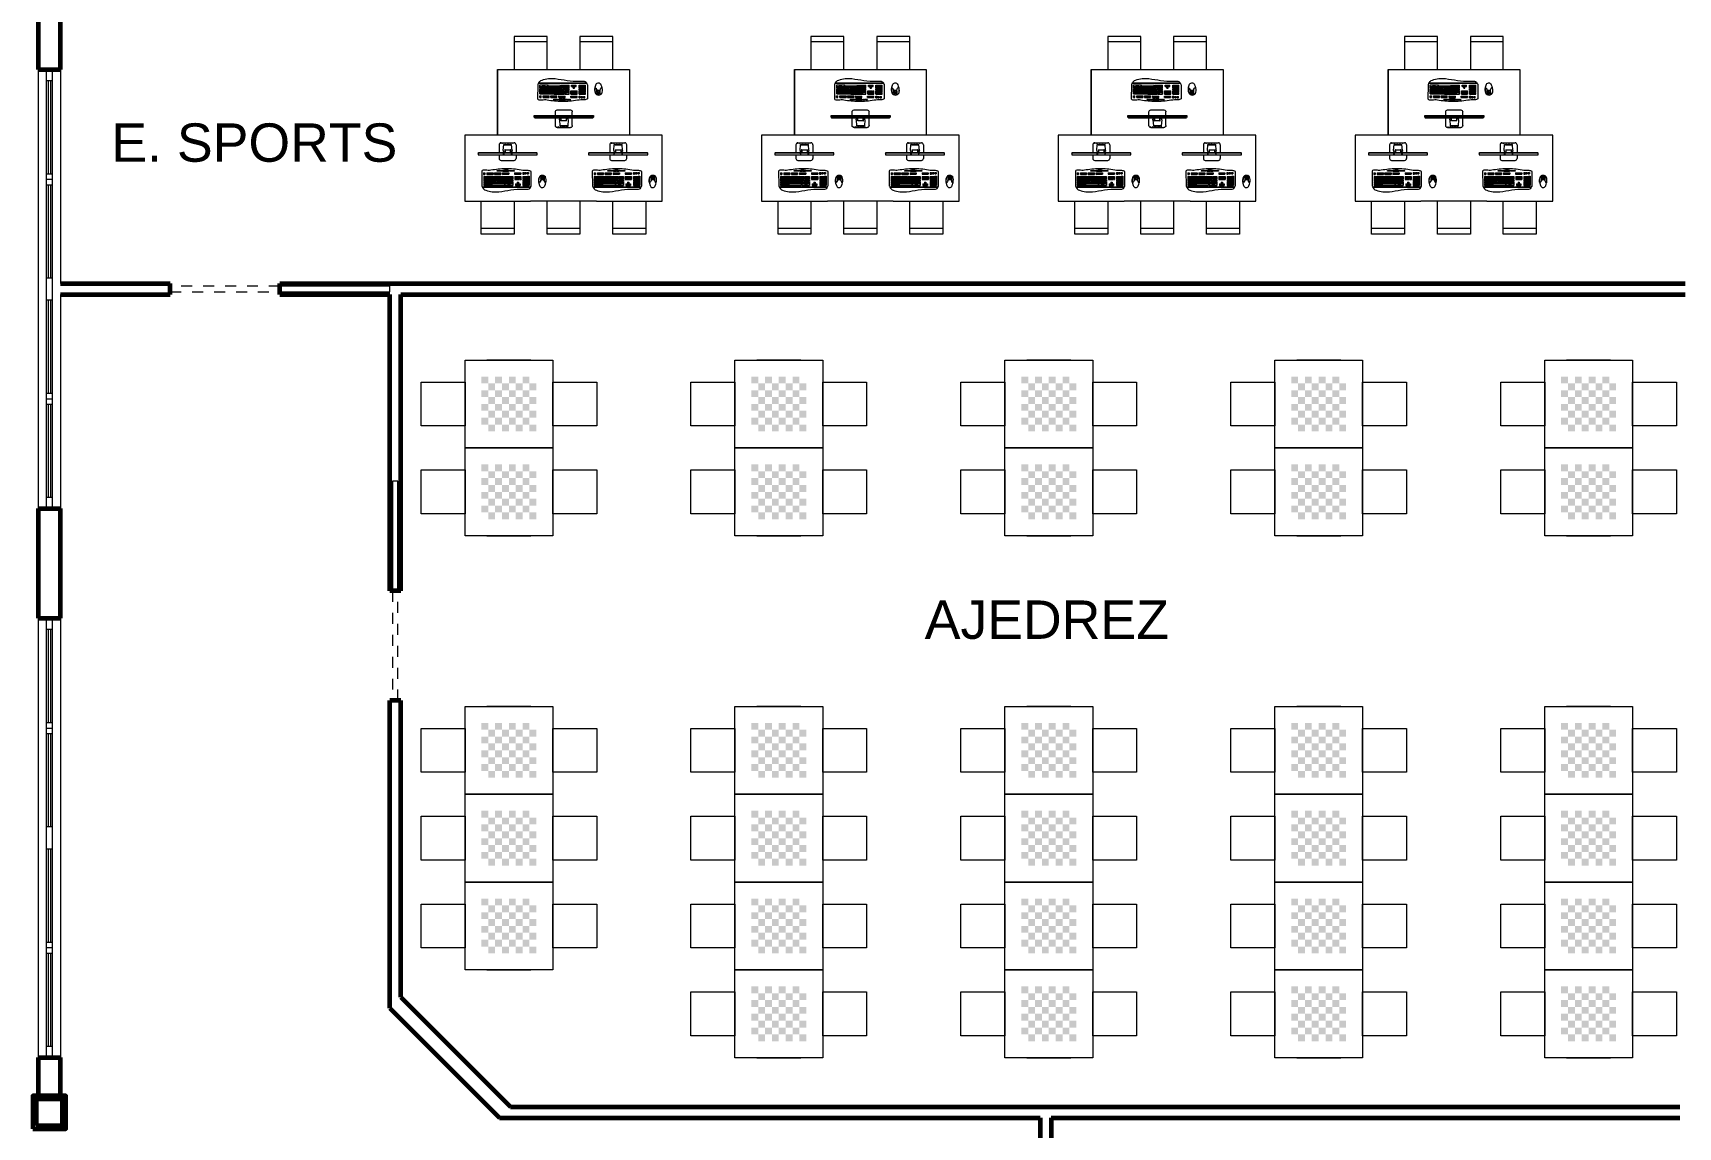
# Model space of a CAD drawing. Header units: millimetres. Extents: x 72 to 2826, y -203 to 794.
# Drawn here: x 1744.82 to 1759.81, y 392.95 to 402.91 of the extents above; entities that cross this region are included whole.
import ezdxf

# ---------------------------------------------------------------- set-up
doc = ezdxf.new("R2010")
doc.units = ezdxf.units.MM
doc.linetypes.add('ACAD_ISO03W100', pattern=[30, 12, -18])
for name, color, linetype, lineweight in [('00L1Fina', 253, 'Continuous', 9), ('envolvente', 164, 'Continuous', 60), ('Estructura', 1, 'Continuous', 60), ('mobiliario', 252, 'Continuous', 9), ('puertas', 15, 'Continuous', 9), ('Texto', 250, 'Continuous', 9), ('ventanas', 132, 'Continuous', 9)]:
    doc.layers.add(name, color=color, linetype=linetype, lineweight=lineweight)
doc.layers.add('ARQ-FHA', color=7, linetype='Continuous')
doc.layers.add('ARQ-MOB', color=251, linetype='Continuous')
doc.styles.get("Standard").update_dxf_attribs({"font": 'arial.ttf'})

# ---------------------------------------------------------------- blocks, each defined once
blk = doc.blocks.new('Dell S2340T 23-Inch 10-point Multi-Touch Monitor')
at = {"color": 0}
for p, q in [((-269, -94), (-264, -89)), ((-264, -89), (264, -89)), ((-77, -17), (-77, -89)), ((-77, -109), (-77, -143)), ((-40, -70), (-36, -14)), ((-29, -14), (-29, -17)), ((-29, -14), (-29, -17)), ((-25, -60), (-25, -82)), ((-25, -60), (-24, -60)), ((-24, -60), (-24, -89)), ((-24, -63), (24, -63)), ((24, -60), (24, -89)), ((24, -60), (25, -60)), ((25, -60), (25, -82)), ((29, -14), (29, -17)), ((29, -14), (29, -17)), ((40, -70), (36, -14)), ((77, -17), (77, -89)), ((77, -109), (77, -143)), ((269, -94), (264, -89))]:
    blk.add_line(p, q, dxfattribs=at)
for points in [[(-60, 0), (60, 0)], [(-269, -109), (269, -109), (269, -94), (-269, -94), (-269, -109)], [(-36, -14), (36, -14)], [(-29, -17), (29, -17)], [(-29, -17), (29, -17)], [(-60, -160), (60, -160)]]:
    blk.add_lwpolyline(points, dxfattribs=at)
for points in [[(-40, -70, 0.263666), (-37, -80), (-34, -82), (-25, -82)], [(40, -70, -0.263666), (37, -80), (34, -82), (25, -82)]]:
    blk.add_lwpolyline(points, format="xyb", dxfattribs=at)
for centre, radius in [((-61, -4), 1.73), ((-46, -4), 1.73), ((-36, -102), 1.14), ((-32, -4), 1.73), ((-18, -4), 1.73), ((-3, -4), 1.73), ((11, -4), 1.73), ((25, -4), 1.73), ((36, -102), 1.14), ((39, -4), 1.73)]:
    blk.add_circle(centre, radius, dxfattribs=at)
for centre, start, end in [((-60, -17), 90, 180), ((60, -17), 0, 90), ((-60, -143), 180, 270), ((60, -143), 270, 0)]:
    blk.add_arc(centre, 17.2, start, end, dxfattribs=at)
blk = doc.blocks.new('keyboard_top')
at = {"color": 0}
for points in [[(233, -76), (233, -26, 0.165941), (205, -17, -0.04592), (141, -12, 0.046884), (0, 0, 0.043941), (-135, -14, -0.081459), (-182, -12, 0.073722), (-206, -13, 0.278236), (-218, -23), (-217, -154, 0.414214), (-202, -168), (218, -167, 0.414214), (233, -152)], [(218, -167), (-202, -168, -0.198912), (-213, -164, 0.237087), (-181, -196, 0.110077), (-61, -209, 0.017919), (47, -193, -0.053396), (161, -185, 0.017301), (204, -185, 0.36209), (228, -163, -0.184401), (218, -167)]]:
    blk.add_lwpolyline(points, format="xyb", close=True, dxfattribs=at)
at = {"color": 0, "lineweight": 0}
for points in [[(-201, -38), (-189, -38)], [(-201, -38), (-201, -51)], [(-201, -51), (-189, -51)], [(-200, -70), (-188, -70)], [(-200, -70), (-200, -83)], [(-200, -83), (-188, -83)], [(-200, -87), (-188, -86)], [(-200, -87), (-200, -100)], [(-200, -100), (-188, -99)], [(-200, -104), (-188, -104)], [(-200, -104), (-200, -117)], [(-200, -117), (-188, -117)], [(-200, -122), (-173, -122)], [(-200, -122), (-200, -135)], [(-200, -135), (-173, -135)], [(-200, -139), (-173, -139)], [(-200, -139), (-200, -152)], [(-189, -38), (-189, -51)], [(-188, -70), (-188, -83)], [(-188, -86), (-188, -99)], [(-188, -104), (-188, -117)], [(-185, -70), (-185, -83)], [(-185, -70), (-173, -70)], [(-185, -83), (-173, -83)], [(-185, -86), (-185, -99)], [(-185, -86), (-173, -86)], [(-185, -99), (-173, -99)], [(-185, -104), (-173, -104)], [(-185, -104), (-185, -117)], [(-185, -117), (-173, -117)], [(-173, -70), (-173, -83)], [(-173, -86), (-173, -99)], [(-173, -104), (-173, -117)], [(-173, -122), (-173, -135)], [(-173, -139), (-173, -152)], [(-171, -38), (-171, -51)], [(-171, -38), (-159, -38)], [(-171, -51), (-159, -51)], [(-170, -70), (-170, -83)], [(-170, -70), (-158, -70)], [(-170, -83), (-158, -83)], [(-170, -86), (-170, -99)], [(-170, -86), (-158, -86)], [(-170, -99), (-158, -99)], [(-170, -104), (-158, -104)], [(-170, -104), (-170, -117)], [(-170, -117), (-158, -117)], [(-170, -122), (-170, -135)], [(-170, -122), (-158, -122)], [(-170, -135), (-158, -135)], [(-170, -139), (-158, -139)], [(-170, -139), (-170, -152)], [(-159, -38), (-159, -51)], [(-158, -70), (-158, -83)], [(-158, -86), (-158, -99)], [(-158, -104), (-158, -117)], [(-158, -122), (-158, -135)], [(-158, -139), (-158, -152)], [(-156, -38), (-156, -51)], [(-156, -38), (-144, -38)], [(-156, -51), (-144, -51)], [(-156, -70), (-144, -70)], [(-156, -70), (-156, -83)], [(-156, -83), (-144, -83)], [(-156, -86), (-144, -86)], [(-156, -86), (-156, -99)], [(-156, -99), (-144, -99)], [(-156, -104), (-144, -104)], [(-156, -104), (-156, -117)], [(-156, -117), (-144, -117)], [(-156, -122), (-144, -122)], [(-156, -122), (-156, -135)], [(-156, -135), (-144, -135)], [(-156, -139), (-156, -152)], [(-156, -139), (-129, -139)], [(-144, -38), (-144, -51)], [(-144, -70), (-144, -83)], [(-144, -86), (-144, -99)], [(-144, -104), (-144, -117)], [(-144, -122), (-144, -135)], [(-142, -38), (-130, -38)], [(-142, -38), (-142, -51)], [(-142, -51), (-130, -51)], [(-141, -70), (-141, -83)], [(-141, -70), (-129, -70)], [(-141, -83), (-129, -83)], [(-141, -86), (-141, -99)], [(-141, -86), (-129, -86)], [(-141, -99), (-129, -99)], [(-141, -104), (-129, -104)], [(-141, -104), (-141, -117)], [(-141, -117), (-129, -117)], [(-141, -122), (-129, -122)], [(-141, -122), (-141, -135)], [(-141, -135), (-129, -135)], [(-130, -38), (-130, -51)], [(-129, -70), (-129, -83)], [(-129, -86), (-129, -99)], [(-129, -104), (-129, -117)], [(-129, -122), (-129, -135)], [(-129, -139), (-129, -152)], [(-127, -38), (-127, -51)], [(-127, -38), (-115, -38)], [(-127, -51), (-115, -51)], [(-126, -70), (-126, -83)], [(-126, -70), (-114, -70)], [(-126, -83), (-114, -83)], [(-126, -86), (-126, -99)], [(-126, -86), (-114, -86)], [(-126, -99), (-114, -99)], [(-126, -104), (-114, -104)], [(-126, -104), (-126, -117)], [(-126, -117), (-114, -117)], [(-126, -122), (-126, -135)], [(-126, -122), (-114, -122)], [(-126, -135), (-114, -135)], [(-126, -139), (-11, -138)], [(-126, -139), (-126, -152)], [(-115, -38), (-115, -51)], [(-114, -70), (-114, -83)], [(-114, -86), (-114, -99)], [(-114, -104), (-114, -117)], [(-114, -122), (-114, -135)], [(-112, -70), (-100, -70)], [(-112, -70), (-112, -83)], [(-112, -83), (-100, -83)], [(-112, -86), (-100, -86)], [(-112, -86), (-112, -99)], [(-112, -99), (-100, -99)], [(-112, -104), (-100, -104)], [(-112, -104), (-112, -117)], [(-112, -117), (-100, -117)], [(-112, -122), (-100, -122)], [(-112, -122), (-112, -135)], [(-112, -135), (-100, -135)], [(-101, -38), (-101, -51)], [(-101, -38), (-89, -38)], [(-101, -51), (-89, -51)], [(-100, -70), (-100, -83)], [(-100, -86), (-100, -99)], [(-100, -104), (-100, -117)], [(-100, -122), (-100, -135)], [(-97, -70), (-97, -83)], [(-97, -70), (-85, -70)], [(-97, -83), (-85, -83)], [(-97, -86), (-97, -99)], [(-97, -86), (-85, -86)], [(-97, -99), (-85, -99)], [(-97, -104), (-85, -103)], [(-97, -104), (-97, -117)], [(-97, -117), (-85, -116)], [(-97, -122), (-85, -121)], [(-97, -122), (-96, -135)], [(-96, -135), (-84, -134)], [(-89, -38), (-89, -51)], [(-86, -38), (-86, -51)], [(-86, -38), (-74, -38)], [(-86, -51), (-74, -51)], [(-85, -70), (-85, -83)], [(-85, -86), (-85, -99)], [(-85, -103), (-85, -116)], [(-85, -121), (-84, -134)], [(-82, -70), (-70, -69)], [(-82, -70), (-82, -83)], [(-82, -83), (-70, -82)], [(-82, -86), (-82, -99)], [(-82, -86), (-70, -86)], [(-82, -99), (-70, -99)], [(-82, -103), (-70, -103)], [(-82, -103), (-81, -116)], [(-81, -116), (-69, -116)], [(-81, -121), (-81, -134)], [(-81, -121), (-69, -121)], [(-81, -134), (-69, -134)], [(-74, -38), (-74, -51)], [(-72, -38), (-60, -38)], [(-72, -38), (-72, -51)], [(-72, -51), (-60, -51)], [(-70, -69), (-70, -82)], [(-70, -86), (-70, -99)], [(-70, -103), (-69, -116)], [(-69, -121), (-69, -134)], [(-68, -69), (-56, -69)], [(-68, -69), (-67, -82)], [(-67, -82), (-55, -82)], [(-67, -86), (-55, -86)], [(-67, -86), (-67, -99)], [(-67, -99), (-55, -99)], [(-67, -103), (-55, -103)], [(-67, -103), (-67, -116)], [(-67, -116), (-55, -116)], [(-67, -121), (-55, -121)], [(-67, -121), (-67, -134)], [(-67, -134), (-55, -134)], [(-60, -38), (-60, -51)], [(-57, -38), (-57, -51)], [(-57, -38), (-45, -38)], [(-57, -51), (-45, -51)], [(-56, -69), (-55, -82)], [(-55, -86), (-55, -99)], [(-55, -103), (-55, -116)], [(-55, -121), (-55, -134)], [(-52, -69), (-52, -82)], [(-52, -69), (-40, -69)], [(-52, -82), (-40, -82)], [(-52, -86), (-52, -99)], [(-52, -86), (-40, -86)], [(-52, -99), (-40, -99)], [(-52, -103), (-40, -103)], [(-52, -103), (-52, -116)], [(-52, -116), (-40, -116)], [(-52, -121), (-40, -121)], [(-52, -121), (-52, -134)], [(-52, -134), (-40, -134)], [(-45, -38), (-45, -51)], [(-40, -69), (-40, -82)], [(-40, -86), (-40, -99)], [(-40, -103), (-40, -116)], [(-40, -121), (-40, -134)], [(-37, -69), (-37, -82)], [(-37, -69), (-25, -69)], [(-37, -82), (-25, -82)], [(-37, -86), (-37, -99)], [(-37, -86), (-25, -86)], [(-37, -99), (-25, -99)], [(-37, -103), (-25, -103)], [(-37, -103), (-37, -116)], [(-37, -116), (-25, -116)], [(-37, -121), (-37, -134)], [(-37, -121), (-25, -121)], [(-37, -134), (-25, -134)], [(-28, -19), (1, -18)], [(-28, -38), (-16, -37)], [(-28, -38), (-28, -51)], [(-28, -51), (-16, -50)], [(-26, -16), (1, -16)], [(-25, -69), (-25, -82)], [(-25, -86), (-25, -99)], [(-25, -103), (-25, -116)], [(-25, -121), (-25, -134)], [(-23, -69), (-11, -69)], [(-23, -69), (-23, -82)], [(-23, -82), (-11, -82)], [(-23, -86), (-11, -86)], [(-23, -86), (-23, -99)], [(-23, -99), (-11, -99)], [(-23, -103), (-11, -103)], [(-23, -103), (-23, -116)], [(-23, -116), (-11, -116)], [(-23, -121), (-11, -121)], [(-23, -121), (-23, -134)], [(-23, -134), (-11, -134)], [(-16, -37), (-16, -50)], [(-13, -37), (-13, -50)], [(-13, -37), (-1, -37)], [(-13, -50), (-1, -50)], [(-11, -69), (-11, -82)], [(-11, -86), (-11, -99)], [(-11, -103), (-11, -116)], [(-11, -121), (-11, -134)], [(-11, -138), (-11, -151)], [(-8, -69), (-8, -82)], [(-8, -69), (4, -69)], [(-8, -82), (4, -82)], [(-8, -86), (-8, -99)], [(-8, -86), (4, -86)], [(-8, -99), (4, -99)], [(-8, -103), (4, -103)], [(-8, -103), (-8, -116)], [(-8, -116), (4, -116)], [(-8, -121), (4, -121)], [(-8, -121), (-8, -134)], [(-8, -134), (4, -134)], [(-7, -138), (20, -138)], [(-7, -138), (-7, -151)], [(-1, -37), (-1, -50)], [(1, -7), (1, -16)], [(1, -18), (1, -25)], [(2, -37), (14, -37)], [(2, -37), (2, -50)], [(2, -50), (14, -50)], [(4, -7), (5, -16)], [(4, -69), (4, -82)], [(4, -86), (4, -99)], [(4, -103), (4, -116)], [(4, -121), (4, -134)], [(5, -16), (30, -16)], [(5, -18), (5, -25)], [(5, -18), (30, -18)], [(7, -69), (7, -82)], [(7, -69), (19, -69)], [(7, -82), (19, -82)], [(7, -86), (7, -99)], [(7, -86), (19, -86)], [(7, -99), (19, -99)], [(7, -103), (19, -103)], [(7, -103), (8, -116)], [(8, -116), (20, -116)], [(8, -121), (8, -134)], [(8, -121), (20, -121)], [(8, -134), (20, -134)], [(14, -37), (14, -50)], [(17, -37), (17, -50)], [(17, -37), (29, -37)], [(17, -50), (29, -50)], [(19, -69), (19, -82)], [(19, -86), (19, -99)], [(19, -103), (20, -116)], [(20, -121), (20, -134)], [(20, -138), (20, -151)], [(23, -69), (35, -69)], [(23, -69), (23, -82)], [(23, -82), (35, -82)], [(23, -86), (35, -86)], [(23, -86), (23, -99)], [(23, -99), (35, -99)], [(23, -103), (35, -103)], [(23, -103), (23, -116)], [(23, -116), (35, -116)], [(23, -121), (65, -121)], [(23, -121), (23, -134)], [(23, -134), (65, -134)], [(23, -138), (35, -138)], [(23, -138), (23, -151)], [(29, -37), (29, -50)], [(35, -69), (35, -82)], [(35, -86), (35, -99)], [(35, -103), (35, -116)], [(35, -138), (35, -151)], [(38, -69), (38, -82)], [(38, -69), (65, -69)], [(38, -82), (65, -82)], [(38, -86), (38, -99)], [(38, -86), (50, -86)], [(38, -99), (50, -99)], [(38, -103), (65, -103)], [(38, -103), (38, -116)], [(38, -116), (65, -116)], [(38, -138), (65, -138)], [(38, -138), (38, -151)], [(50, -86), (50, -99)], [(53, -86), (53, -99)], [(53, -86), (65, -86)], [(53, -99), (65, -99)], [(65, -69), (65, -82)], [(65, -86), (65, -99)], [(65, -103), (65, -116)], [(65, -121), (65, -134)], [(65, -138), (65, -151)], [(82, -37), (82, -50)], [(82, -37), (94, -37)], [(82, -50), (94, -50)], [(83, -69), (83, -82)], [(83, -69), (95, -69)], [(83, -82), (95, -82)], [(83, -85), (83, -98)], [(83, -85), (95, -85)], [(83, -98), (95, -98)], [(89, -138), (101, -138)], [(89, -138), (89, -151)], [(94, -37), (94, -50)], [(95, -69), (95, -82)], [(95, -85), (95, -98)], [(97, -37), (97, -50)], [(97, -37), (109, -37)], [(97, -50), (109, -50)], [(98, -69), (98, -82)], [(98, -69), (110, -69)], [(98, -82), (110, -82)], [(98, -85), (98, -98)], [(98, -85), (110, -85)], [(98, -98), (110, -98)], [(101, -138), (101, -151)], [(104, -121), (104, -134)], [(104, -121), (116, -121)], [(104, -134), (116, -134)], [(104, -138), (116, -138)], [(104, -138), (104, -151)], [(109, -37), (109, -50)], [(110, -69), (110, -82)], [(110, -85), (110, -98)], [(111, -37), (123, -37)], [(111, -37), (111, -50)], [(111, -50), (123, -50)], [(112, -69), (124, -69)], [(112, -69), (112, -82)], [(112, -82), (124, -82)], [(112, -85), (124, -85)], [(112, -85), (112, -98)], [(112, -98), (124, -98)], [(116, -121), (116, -134)], [(116, -138), (116, -151)], [(119, -138), (131, -138)], [(119, -138), (119, -151)], [(123, -37), (123, -50)], [(124, -69), (124, -82)], [(124, -85), (124, -98)], [(126, -37), (126, -50)], [(126, -37), (138, -37)], [(126, -50), (138, -50)], [(127, -69), (127, -82)], [(127, -69), (139, -69)], [(127, -82), (139, -82)], [(127, -85), (128, -98)], [(127, -85), (139, -85)], [(128, -98), (140, -98)], [(131, -138), (131, -151)], [(138, -37), (138, -50)], [(139, -69), (139, -82)], [(139, -85), (140, -98)], [(156, -35), (156, -48)], [(156, -35), (168, -35)], [(156, -48), (168, -48)], [(157, -69), (157, -82)], [(157, -69), (169, -69)], [(157, -82), (169, -82)], [(157, -85), (157, -98)], [(157, -85), (169, -85)], [(157, -98), (169, -98)], [(157, -103), (169, -103)], [(157, -103), (157, -116)], [(157, -116), (169, -116)], [(157, -121), (157, -134)], [(157, -121), (169, -121)], [(157, -134), (169, -134)], [(157, -138), (169, -138)], [(157, -138), (157, -151)], [(168, -35), (168, -48)], [(169, -69), (169, -82)], [(169, -85), (169, -98)], [(169, -103), (169, -116)], [(169, -121), (169, -134)], [(169, -138), (169, -151)], [(172, -69), (184, -69)], [(172, -69), (172, -82)], [(172, -82), (184, -82)], [(172, -85), (184, -85)], [(172, -85), (172, -98)], [(172, -98), (184, -98)], [(172, -103), (184, -102)], [(172, -103), (172, -116)], [(172, -116), (184, -115)], [(172, -121), (184, -120)], [(172, -121), (172, -134)], [(172, -134), (184, -133)], [(172, -138), (184, -138)], [(172, -138), (172, -151)], [(176, -34), (176, -47)], [(176, -34), (188, -34)], [(176, -47), (188, -47)], [(184, -69), (184, -82)], [(184, -85), (184, -98)], [(184, -102), (184, -115)], [(184, -120), (184, -133)], [(184, -138), (184, -151)], [(187, -69), (199, -68)], [(187, -69), (187, -82)], [(187, -82), (199, -81)], [(187, -85), (187, -98)], [(187, -85), (199, -85)], [(187, -98), (199, -98)], [(187, -102), (199, -102)], [(187, -102), (187, -115)], [(187, -115), (199, -115)], [(187, -120), (199, -120)], [(187, -120), (187, -133)], [(187, -133), (199, -133)], [(187, -138), (199, -138)], [(187, -138), (187, -151)], [(188, -34), (188, -47)], [(197, -34), (197, -47)], [(197, -34), (209, -34)], [(197, -47), (209, -47)], [(199, -68), (199, -81)], [(199, -85), (199, -98)], [(199, -102), (199, -115)], [(199, -120), (199, -133)], [(199, -138), (199, -151)], [(202, -68), (202, -81)], [(202, -68), (214, -68)], [(202, -81), (214, -81)], [(202, -85), (202, -98)], [(202, -85), (214, -85)], [(202, -98), (214, -98)], [(202, -102), (214, -102)], [(202, -102), (202, -115)], [(202, -115), (214, -115)], [(202, -120), (202, -133)], [(202, -120), (214, -120)], [(202, -133), (214, -133)], [(202, -138), (214, -138)], [(202, -138), (202, -151)], [(209, -34), (209, -47)], [(214, -68), (214, -81)], [(214, -85), (214, -98)], [(214, -102), (214, -115)], [(214, -120), (214, -133)], [(214, -138), (214, -151)], [(-200, -152), (-173, -152)], [(-170, -152), (-158, -152)], [(-156, -152), (-129, -152)], [(-126, -152), (-11, -151)], [(-7, -151), (20, -151)], [(23, -151), (35, -151)], [(38, -151), (65, -151)], [(89, -151), (101, -151)], [(104, -151), (116, -151)], [(119, -151), (131, -151)], [(157, -151), (169, -151)], [(172, -151), (184, -151)], [(187, -151), (199, -151)], [(202, -151), (214, -151)]]:
    blk.add_lwpolyline(points, dxfattribs=at)
for points in [[(1, -25, -0.037715), (-22, -24, -0.328345), (-28, -19)], [(-26, -16, -0.157731), (-22, -12, -0.08747), (1, -7, -0.08747)], [(4, -7, -0.086643), (27, -12, -0.237073), (30, -16)], [(30, -18, -0.11266), (29, -21, -0.188542), (24, -24, -0.031584), (5, -25, -0.031584)]]:
    blk.add_lwpolyline(points, format="xyb", dxfattribs=at)
for centre in [(-74, -18), (-64, -18), (-55, -18), (-46, -18), (-36, -18), (38, -18), (48, -18), (57, -18), (67, -18), (76, -18)]:
    blk.add_circle(centre, 3.55, dxfattribs=at)
blk = doc.blocks.new('111')
at = {"layer": 'mobiliario'}
for p, q in [((4746.637, 101.169), (4747.037, 101.169)), ((4746.637, 100.769), (4746.637, 101.169)), ((4747.037, 101.169), (4747.037, 100.769)), ((4746.437, 100.769), (4747.237, 100.769)), ((4746.437, 99.969), (4746.437, 100.769)), ((4747.037, 100.769), (4746.637, 100.769)), ((4747.237, 100.769), (4747.237, 99.969)), ((4746.437, 100.569), (4746.437, 100.169)), ((4747.237, 100.169), (4747.237, 100.569)), ((4747.237, 99.969), (4746.437, 99.969)), ((4746.637, 99.969), (4747.037, 99.969)), ((4746.637, 99.569), (4746.637, 99.969)), ((4747.037, 99.969), (4747.037, 99.569)), ((4747.037, 99.569), (4746.637, 99.569))]:
    blk.add_line(p, q, dxfattribs=at)
blk = doc.blocks.new('gtg')
at = {"layer": 'mobiliario', "ltscale": 0.05}
h = blk.add_hatch(color=256, dxfattribs=at)
h.dxf.hatch_style = 1
h.paths.add_polyline_path([(4086.984, -543.889), (4086.921, -543.889), (4086.921, -543.951), (4086.984, -543.951)])
h.paths.add_polyline_path([(4087.109, -543.889), (4087.046, -543.889), (4087.046, -543.951), (4087.109, -543.951)])
h.paths.add_polyline_path([(4087.234, -543.889), (4087.171, -543.889), (4087.171, -543.951), (4087.234, -543.951)])
h.paths.add_polyline_path([(4087.359, -543.889), (4087.296, -543.889), (4087.296, -543.951), (4087.359, -543.951)])
h.paths.add_polyline_path([(4087.421, -543.951), (4087.359, -543.951), (4087.359, -544.014), (4087.421, -544.014)])
h.paths.add_polyline_path([(4087.296, -543.951), (4087.234, -543.951), (4087.234, -544.014), (4087.296, -544.014)])
h.paths.add_polyline_path([(4087.171, -543.951), (4087.109, -543.951), (4087.109, -544.014), (4087.171, -544.014)])
h.paths.add_polyline_path([(4087.046, -543.951), (4086.984, -543.951), (4086.984, -544.014), (4087.046, -544.014)])
h.paths.add_polyline_path([(4086.984, -544.014), (4086.921, -544.014), (4086.921, -544.076), (4086.984, -544.076)])
h.paths.add_polyline_path([(4087.109, -544.014), (4087.046, -544.014), (4087.046, -544.076), (4087.109, -544.076)])
h.paths.add_polyline_path([(4087.234, -544.014), (4087.171, -544.014), (4087.171, -544.076), (4087.234, -544.076)])
h.paths.add_polyline_path([(4087.359, -544.014), (4087.296, -544.014), (4087.296, -544.076), (4087.359, -544.076)])
h.paths.add_polyline_path([(4087.421, -544.076), (4087.359, -544.076), (4087.359, -544.139), (4087.421, -544.139)])
h.paths.add_polyline_path([(4087.296, -544.076), (4087.234, -544.076), (4087.234, -544.139), (4087.296, -544.139)])
h.paths.add_polyline_path([(4087.171, -544.076), (4087.109, -544.076), (4087.109, -544.139), (4087.171, -544.139)])
h.paths.add_polyline_path([(4087.046, -544.076), (4086.984, -544.076), (4086.984, -544.139), (4087.046, -544.139)])
h.paths.add_polyline_path([(4086.984, -544.139), (4086.921, -544.139), (4086.921, -544.201), (4086.984, -544.201)])
h.paths.add_polyline_path([(4087.109, -544.139), (4087.046, -544.139), (4087.046, -544.201), (4087.109, -544.201)])
h.paths.add_polyline_path([(4087.234, -544.139), (4087.171, -544.139), (4087.171, -544.201), (4087.234, -544.201)])
h.paths.add_polyline_path([(4087.359, -544.139), (4087.296, -544.139), (4087.296, -544.201), (4087.359, -544.201)])
h.paths.add_polyline_path([(4087.421, -544.201), (4087.359, -544.201), (4087.359, -544.264), (4087.421, -544.264)])
h.paths.add_polyline_path([(4087.296, -544.201), (4087.234, -544.201), (4087.234, -544.264), (4087.296, -544.264)])
h.paths.add_polyline_path([(4087.171, -544.201), (4087.109, -544.201), (4087.109, -544.264), (4087.171, -544.264)])
h.paths.add_polyline_path([(4087.046, -544.201), (4086.984, -544.201), (4086.984, -544.264), (4087.046, -544.264)])
h.paths.add_polyline_path([(4086.984, -544.264), (4086.921, -544.264), (4086.921, -544.326), (4086.984, -544.326)])
h.paths.add_polyline_path([(4087.109, -544.264), (4087.046, -544.264), (4087.046, -544.326), (4087.109, -544.326)])
h.paths.add_polyline_path([(4087.234, -544.264), (4087.171, -544.264), (4087.171, -544.326), (4087.234, -544.326)])
h.paths.add_polyline_path([(4087.359, -544.264), (4087.296, -544.264), (4087.296, -544.326), (4087.359, -544.326)])
h.paths.add_polyline_path([(4087.421, -544.326), (4087.359, -544.326), (4087.359, -544.389), (4087.421, -544.389)])
h.paths.add_polyline_path([(4087.296, -544.326), (4087.234, -544.326), (4087.234, -544.389), (4087.296, -544.389)])
h.paths.add_polyline_path([(4087.171, -544.326), (4087.109, -544.326), (4087.109, -544.389), (4087.171, -544.389)])
h.paths.add_polyline_path([(4087.046, -544.326), (4086.984, -544.326), (4086.984, -544.389), (4087.046, -544.389)])

msp = doc.modelspace()

# ---------------------------------------------------------------- linework, layer by layer
at = {"layer": '00L1Fina'}
for p, q in [((1749.507, 402.83), (1749.207, 402.83)), ((1750.107, 402.83), (1749.807, 402.83)), ((1752.211, 402.83), (1751.911, 402.83)), ((1752.811, 402.83), (1752.511, 402.83)), ((1754.914, 402.83), (1754.614, 402.83)), ((1755.514, 402.83), (1755.214, 402.83)), ((1757.617, 402.83), (1757.317, 402.83)), ((1758.217, 402.83), (1757.917, 402.83)), ((1749.207, 401.13), (1748.907, 401.13)), ((1749.807, 401.13), (1749.507, 401.13)), ((1750.407, 401.13), (1750.107, 401.13)), ((1751.911, 401.13), (1751.611, 401.13)), ((1752.511, 401.13), (1752.211, 401.13)), ((1753.111, 401.13), (1752.811, 401.13)), ((1754.614, 401.13), (1754.314, 401.13)), ((1755.214, 401.13), (1754.914, 401.13)), ((1755.814, 401.13), (1755.514, 401.13)), ((1757.317, 401.13), (1757.017, 401.13)), ((1757.917, 401.13), (1757.617, 401.13)), ((1758.517, 401.13), (1758.217, 401.13))]:
    msp.add_line(p, q, dxfattribs=at)
for points in [[(1749.507, 402.58), (1749.507, 402.88), (1749.207, 402.88), (1749.207, 402.58)], [(1750.107, 402.58), (1750.107, 402.88), (1749.807, 402.88), (1749.807, 402.58)], [(1752.211, 402.58), (1752.211, 402.88), (1751.911, 402.88), (1751.911, 402.58)], [(1752.811, 402.58), (1752.811, 402.88), (1752.511, 402.88), (1752.511, 402.58)], [(1754.914, 402.58), (1754.914, 402.88), (1754.614, 402.88), (1754.614, 402.58)], [(1755.514, 402.58), (1755.514, 402.88), (1755.214, 402.88), (1755.214, 402.58)], [(1757.617, 402.58), (1757.617, 402.88), (1757.317, 402.88), (1757.317, 402.58)], [(1758.217, 402.58), (1758.217, 402.88), (1757.917, 402.88), (1757.917, 402.58)], [(1749.057, 402.58), (1749.057, 401.98), (1749.057, 402.58), (1749.657, 402.58)], [(1749.657, 402.58), (1750.257, 402.58), (1750.257, 401.98)], [(1751.761, 402.58), (1751.761, 401.98), (1751.761, 402.58), (1752.361, 402.58)], [(1752.361, 402.58), (1752.961, 402.58), (1752.961, 401.98)], [(1754.464, 402.58), (1754.464, 401.98), (1754.464, 402.58), (1755.064, 402.58)], [(1755.064, 402.58), (1755.664, 402.58), (1755.664, 401.98)], [(1757.167, 402.58), (1757.167, 401.98), (1757.167, 402.58), (1757.767, 402.58)], [(1757.767, 402.58), (1758.367, 402.58), (1758.367, 401.98)], [(1749.957, 401.38), (1750.557, 401.38), (1750.557, 401.98), (1749.957, 401.98), (1749.357, 401.98), (1748.757, 401.98), (1748.757, 401.38), (1749.357, 401.38)], [(1750.557, 401.98), (1749.957, 401.98)], [(1752.661, 401.38), (1753.261, 401.38), (1753.261, 401.98), (1752.661, 401.98), (1752.061, 401.98), (1751.461, 401.98), (1751.461, 401.38), (1752.061, 401.38)], [(1753.261, 401.98), (1752.661, 401.98)], [(1755.364, 401.38), (1755.964, 401.38), (1755.964, 401.98), (1755.364, 401.98), (1754.764, 401.98), (1754.164, 401.98), (1754.164, 401.38), (1754.764, 401.38)], [(1755.964, 401.98), (1755.364, 401.98)], [(1758.067, 401.38), (1758.667, 401.38), (1758.667, 401.98), (1758.067, 401.98), (1757.467, 401.98), (1756.867, 401.98), (1756.867, 401.38), (1757.467, 401.38)], [(1758.667, 401.98), (1758.067, 401.98)], [(1749.207, 401.38), (1749.207, 401.08), (1748.907, 401.08), (1748.907, 401.38)], [(1749.957, 401.38), (1749.957, 401.38), (1749.357, 401.38)], [(1749.807, 401.38), (1749.807, 401.08), (1749.507, 401.08), (1749.507, 401.38)], [(1750.407, 401.38), (1750.407, 401.08), (1750.107, 401.08), (1750.107, 401.38)], [(1751.911, 401.38), (1751.911, 401.08), (1751.611, 401.08), (1751.611, 401.38)], [(1752.661, 401.38), (1752.661, 401.38), (1752.061, 401.38)], [(1752.511, 401.38), (1752.511, 401.08), (1752.211, 401.08), (1752.211, 401.38)], [(1753.111, 401.38), (1753.111, 401.08), (1752.811, 401.08), (1752.811, 401.38)], [(1754.614, 401.38), (1754.614, 401.08), (1754.314, 401.08), (1754.314, 401.38)], [(1755.364, 401.38), (1755.364, 401.38), (1754.764, 401.38)], [(1755.214, 401.38), (1755.214, 401.08), (1754.914, 401.08), (1754.914, 401.38)], [(1755.814, 401.38), (1755.814, 401.08), (1755.514, 401.08), (1755.514, 401.38)], [(1757.317, 401.38), (1757.317, 401.08), (1757.017, 401.08), (1757.017, 401.38)], [(1758.067, 401.38), (1758.067, 401.38), (1757.467, 401.38)], [(1757.917, 401.38), (1757.917, 401.08), (1757.617, 401.08), (1757.617, 401.38)], [(1758.517, 401.38), (1758.517, 401.08), (1758.217, 401.08), (1758.217, 401.38)]]:
    msp.add_lwpolyline(points, dxfattribs=at)
at = {"layer": 'envolvente'}
for p, q in [((1744.874, 402.58), (1744.874, 403.58)), ((1745.074, 402.58), (1745.074, 403.58)), ((1744.874, 402.58), (1745.074, 402.58)), ((1745.074, 400.63), (1746.074, 400.63)), ((1746.074, 400.53), (1746.074, 400.63)), ((1747.074, 400.63), (1759.874, 400.63)), ((1747.074, 400.53), (1747.074, 400.63)), ((1745.074, 400.53), (1746.074, 400.53)), ((1747.074, 400.53), (1748.074, 400.53)), ((1748.074, 397.83), (1748.074, 400.53)), ((1748.174, 397.83), (1748.174, 400.53)), ((1748.174, 400.53), (1759.874, 400.53)), ((1744.874, 397.58), (1744.874, 398.58)), ((1744.874, 398.58), (1745.074, 398.58)), ((1745.074, 397.58), (1745.074, 398.58)), ((1748.174, 397.83), (1748.074, 397.83)), ((1744.874, 397.58), (1745.074, 397.58)), ((1748.074, 394.03), (1748.074, 396.83)), ((1748.174, 396.83), (1748.074, 396.83)), ((1748.174, 394.13), (1748.174, 396.83)), ((1748.174, 394.13), (1749.174, 393.13)), ((1748.074, 394.03), (1749.074, 393.03)), ((1744.874, 393.23), (1744.874, 393.58)), ((1744.874, 393.58), (1745.074, 393.58)), ((1745.074, 393.23), (1745.074, 393.58)), ((1749.174, 393.13), (1759.824, 393.13)), ((1749.074, 393.03), (1753.999, 393.03)), ((1753.999, 393.03), (1753.999, 391.855)), ((1754.099, 393.03), (1759.824, 393.03)), ((1754.099, 393.03), (1754.099, 391.855))]:
    msp.add_line(p, q, dxfattribs=at)
at = {"layer": 'envolvente', "lineweight": 9}
for p, q in [((1744.874, 398.58), (1744.874, 402.58)), ((1745.074, 402.58), (1745.074, 400.63)), ((1745.074, 400.53), (1745.074, 398.58)), ((1744.874, 393.58), (1744.874, 397.58)), ((1745.074, 397.58), (1745.074, 393.58))]:
    msp.add_line(p, q, dxfattribs=at)
at = {"layer": 'Estructura'}
for points in [[(1744.824, 392.93), (1745.124, 392.93), (1745.124, 393.23), (1744.824, 393.23)], [(1744.854, 392.96), (1745.094, 392.96), (1745.094, 393.2), (1744.854, 393.2)]]:
    msp.add_lwpolyline(points, close=True, dxfattribs=at)
at = {"layer": 'mobiliario'}
for points in [[(1749.978, 402.347, -0.241004), (1749.952, 402.357, -0.217003), (1749.95, 402.438, -0.752527), (1749.997, 402.441, -0.115399), (1750.009, 402.385, -0.099122), (1750.003, 402.359, -0.240483), (1749.978, 402.347)], [(1749.967, 402.348, -0.055019), (1749.963, 402.365, -0.050601), (1749.961, 402.382, 0.084687), (1749.961, 402.393, 0.175899), (1749.949, 402.41, 0.569307), (1749.943, 402.408, 0.064428), (1749.943, 402.385, 0.081238), (1749.952, 402.357, 0.150456), (1749.967, 402.348)], [(1749.987, 402.349, 0.141108), (1749.989, 402.383, -0.211379), (1749.991, 402.393, -0.412702), (1749.961, 402.393, -0.176997), (1749.963, 402.381, 0.141094), (1749.968, 402.348, 0.080592), (1749.978, 402.347, 0.075205), (1749.987, 402.348)], [(1749.973, 402.372), (1749.974, 402.358, 0.837339), (1749.979, 402.359), (1749.978, 402.375, 1), (1749.973, 402.375)], [(1749.988, 402.349, 0.071754), (1749.992, 402.371, 0.043169), (1749.991, 402.385, -0.269309), (1750.002, 402.414, -0.36617), (1750.007, 402.412, -0.160325), (1750.003, 402.359, -0.150096), (1749.989, 402.349)], [(1752.681, 402.347, -0.241004), (1752.655, 402.357, -0.217003), (1752.653, 402.438, -0.752527), (1752.701, 402.441, -0.115399), (1752.712, 402.385, -0.099122), (1752.707, 402.359, -0.240483), (1752.681, 402.347)], [(1752.671, 402.348, -0.055019), (1752.666, 402.365, -0.050601), (1752.665, 402.382, 0.084687), (1752.664, 402.393, 0.175899), (1752.652, 402.41, 0.569307), (1752.646, 402.408, 0.064428), (1752.646, 402.385, 0.081238), (1752.655, 402.357, 0.150456), (1752.671, 402.348)], [(1752.69, 402.349, 0.141108), (1752.692, 402.383, -0.211379), (1752.694, 402.393, -0.412702), (1752.664, 402.393, -0.176997), (1752.666, 402.381, 0.141094), (1752.672, 402.348, 0.080592), (1752.681, 402.347, 0.075205), (1752.69, 402.348)], [(1752.677, 402.372), (1752.677, 402.358, 0.837339), (1752.682, 402.359), (1752.682, 402.375, 1), (1752.676, 402.375)], [(1752.692, 402.349, 0.071754), (1752.695, 402.371, 0.043169), (1752.694, 402.385, -0.269309), (1752.706, 402.414, -0.36617), (1752.71, 402.412, -0.160325), (1752.707, 402.359, -0.150096), (1752.692, 402.349)], [(1755.385, 402.347, -0.241004), (1755.358, 402.357, -0.217003), (1755.356, 402.438, -0.752527), (1755.404, 402.441, -0.115399), (1755.416, 402.385, -0.099122), (1755.41, 402.359, -0.240483), (1755.385, 402.347)], [(1755.374, 402.348, -0.055019), (1755.369, 402.365, -0.050601), (1755.368, 402.382, 0.084687), (1755.367, 402.393, 0.175899), (1755.355, 402.41, 0.569307), (1755.35, 402.408, 0.064428), (1755.35, 402.385, 0.081238), (1755.358, 402.357, 0.150456), (1755.374, 402.348)], [(1755.394, 402.349, 0.141108), (1755.395, 402.383, -0.211379), (1755.398, 402.393, -0.412702), (1755.367, 402.393, -0.176997), (1755.37, 402.381, 0.141094), (1755.375, 402.348, 0.080592), (1755.385, 402.347, 0.075205), (1755.394, 402.348)], [(1755.38, 402.372), (1755.381, 402.358, 0.837339), (1755.386, 402.359), (1755.385, 402.375, 1), (1755.38, 402.375)], [(1755.395, 402.349, 0.071754), (1755.399, 402.371, 0.043169), (1755.398, 402.385, -0.269309), (1755.409, 402.414, -0.36617), (1755.413, 402.412, -0.160325), (1755.41, 402.359, -0.150096), (1755.395, 402.349)], [(1758.088, 402.347, -0.241004), (1758.062, 402.357, -0.217003), (1758.06, 402.438, -0.752527), (1758.107, 402.441, -0.115399), (1758.119, 402.385, -0.099122), (1758.113, 402.359, -0.240483), (1758.088, 402.347)], [(1758.077, 402.348, -0.055019), (1758.072, 402.365, -0.050601), (1758.071, 402.382, 0.084687), (1758.07, 402.393, 0.175899), (1758.058, 402.41, 0.569307), (1758.053, 402.408, 0.064428), (1758.053, 402.385, 0.081238), (1758.062, 402.357, 0.150456), (1758.077, 402.348)], [(1758.097, 402.349, 0.141108), (1758.099, 402.383, -0.211379), (1758.101, 402.393, -0.412702), (1758.07, 402.393, -0.176997), (1758.073, 402.381, 0.141094), (1758.078, 402.348, 0.080592), (1758.088, 402.347, 0.075205), (1758.097, 402.348)], [(1758.083, 402.372), (1758.084, 402.358, 0.837339), (1758.089, 402.359), (1758.088, 402.375, 1), (1758.083, 402.375)], [(1758.098, 402.349, 0.071754), (1758.102, 402.371, 0.043169), (1758.101, 402.385, -0.269309), (1758.112, 402.414, -0.36617), (1758.117, 402.412, -0.160325), (1758.113, 402.359, -0.150096), (1758.098, 402.349)], [(1749.467, 401.614, 0.241004), (1749.44, 401.605, 0.217003), (1749.438, 401.523, 0.752527), (1749.486, 401.521, 0.115399), (1749.498, 401.577, 0.099122), (1749.492, 401.603, 0.240483), (1749.467, 401.614)], [(1749.456, 401.614, 0.055019), (1749.451, 401.596, 0.050601), (1749.45, 401.58, -0.084687), (1749.449, 401.569, -0.175899), (1749.437, 401.551, -0.569307), (1749.432, 401.554, -0.064428), (1749.432, 401.577, -0.081238), (1749.44, 401.605, -0.150456), (1749.456, 401.614)], [(1749.475, 401.613, -0.141108), (1749.477, 401.579, 0.211379), (1749.479, 401.568, 0.412702), (1749.449, 401.569, 0.176997), (1749.452, 401.58, -0.141094), (1749.457, 401.614, -0.080592), (1749.467, 401.614, -0.075205), (1749.475, 401.613)], [(1749.462, 401.59), (1749.463, 401.604, -0.837339), (1749.468, 401.602), (1749.467, 401.587, -1), (1749.462, 401.587)], [(1749.477, 401.613, -0.071754), (1749.48, 401.591, -0.043169), (1749.48, 401.577, 0.269309), (1749.491, 401.548, 0.36617), (1749.495, 401.55, 0.160325), (1749.492, 401.603, 0.150096), (1749.477, 401.613)], [(1750.473, 401.614, 0.241004), (1750.447, 401.605, 0.217003), (1750.445, 401.523, 0.752527), (1750.493, 401.521, 0.115399), (1750.504, 401.577, 0.099122), (1750.499, 401.603, 0.240483), (1750.473, 401.614)], [(1750.463, 401.614, 0.055019), (1750.458, 401.596, 0.050601), (1750.457, 401.58, -0.084687), (1750.456, 401.569, -0.175899), (1750.444, 401.551, -0.569307), (1750.438, 401.554, -0.064428), (1750.438, 401.577, -0.081238), (1750.447, 401.605, -0.150456), (1750.463, 401.614)], [(1750.482, 401.613, -0.141108), (1750.484, 401.579, 0.211379), (1750.486, 401.568, 0.412702), (1750.456, 401.569, 0.176997), (1750.459, 401.58, -0.141094), (1750.464, 401.614, -0.080592), (1750.473, 401.614, -0.075205), (1750.482, 401.613)], [(1750.469, 401.59), (1750.469, 401.604, -0.837339), (1750.474, 401.602), (1750.474, 401.587, -1), (1750.468, 401.587)], [(1750.484, 401.613, -0.071754), (1750.487, 401.591, -0.043169), (1750.486, 401.577, 0.269309), (1750.498, 401.548, 0.36617), (1750.502, 401.55, 0.160325), (1750.499, 401.603, 0.150096), (1750.484, 401.613)], [(1752.17, 401.614, 0.241004), (1752.144, 401.605, 0.217003), (1752.142, 401.523, 0.752527), (1752.189, 401.521, 0.115399), (1752.201, 401.577, 0.099122), (1752.195, 401.603, 0.240483), (1752.17, 401.614)], [(1752.159, 401.614, 0.055019), (1752.154, 401.596, 0.050601), (1752.153, 401.58, -0.084687), (1752.152, 401.569, -0.175899), (1752.14, 401.551, -0.569307), (1752.135, 401.554, -0.064428), (1752.135, 401.577, -0.081238), (1752.144, 401.605, -0.150456), (1752.159, 401.614)], [(1752.179, 401.613, -0.141108), (1752.181, 401.579, 0.211379), (1752.183, 401.568, 0.412702), (1752.152, 401.569, 0.176997), (1752.155, 401.58, -0.141094), (1752.16, 401.614, -0.080592), (1752.17, 401.614, -0.075205), (1752.179, 401.613)], [(1752.165, 401.59), (1752.166, 401.604, -0.837339), (1752.171, 401.602), (1752.17, 401.587, -1), (1752.165, 401.587)], [(1752.18, 401.613, -0.071754), (1752.184, 401.591, -0.043169), (1752.183, 401.577, 0.269309), (1752.194, 401.548, 0.36617), (1752.198, 401.55, 0.160325), (1752.195, 401.603, 0.150096), (1752.18, 401.613)], [(1753.177, 401.614, 0.241004), (1753.15, 401.605, 0.217003), (1753.149, 401.523, 0.752527), (1753.196, 401.521, 0.115399), (1753.208, 401.577, 0.099122), (1753.202, 401.603, 0.240483), (1753.177, 401.614)], [(1753.166, 401.614, 0.055019), (1753.161, 401.596, 0.050601), (1753.16, 401.58, -0.084687), (1753.159, 401.569, -0.175899), (1753.147, 401.551, -0.569307), (1753.142, 401.554, -0.064428), (1753.142, 401.577, -0.081238), (1753.15, 401.605, -0.150456), (1753.166, 401.614)], [(1753.186, 401.613, -0.141108), (1753.188, 401.579, 0.211379), (1753.19, 401.568, 0.412702), (1753.159, 401.569, 0.176997), (1753.162, 401.58, -0.141094), (1753.167, 401.614, -0.080592), (1753.177, 401.614, -0.075205), (1753.186, 401.613)], [(1753.172, 401.59), (1753.173, 401.604, -0.837339), (1753.178, 401.602), (1753.177, 401.587, -1), (1753.172, 401.587)], [(1753.187, 401.613, -0.071754), (1753.191, 401.591, -0.043169), (1753.19, 401.577, 0.269309), (1753.201, 401.548, 0.36617), (1753.205, 401.55, 0.160325), (1753.202, 401.603, 0.150096), (1753.187, 401.613)], [(1754.873, 401.614, 0.241004), (1754.847, 401.605, 0.217003), (1754.845, 401.523, 0.752527), (1754.892, 401.521, 0.115399), (1754.904, 401.577, 0.099122), (1754.898, 401.603, 0.240483), (1754.873, 401.614)], [(1754.863, 401.614, 0.055019), (1754.858, 401.596, 0.050601), (1754.856, 401.58, -0.084687), (1754.856, 401.569, -0.175899), (1754.844, 401.551, -0.569307), (1754.838, 401.554, -0.064428), (1754.838, 401.577, -0.081238), (1754.847, 401.605, -0.150456), (1754.863, 401.614)], [(1754.882, 401.613, -0.141108), (1754.884, 401.579, 0.211379), (1754.886, 401.568, 0.412702), (1754.856, 401.569, 0.176997), (1754.858, 401.58, -0.141094), (1754.863, 401.614, -0.080592), (1754.873, 401.614, -0.075205), (1754.882, 401.613)], [(1754.868, 401.59), (1754.869, 401.604, -0.837339), (1754.874, 401.602), (1754.873, 401.587, -1), (1754.868, 401.587)], [(1754.883, 401.613, -0.071754), (1754.887, 401.591, -0.043169), (1754.886, 401.577, 0.269309), (1754.897, 401.548, 0.36617), (1754.902, 401.55, 0.160325), (1754.898, 401.603, 0.150096), (1754.884, 401.613)], [(1755.88, 401.614, 0.241004), (1755.854, 401.605, 0.217003), (1755.852, 401.523, 0.752527), (1755.899, 401.521, 0.115399), (1755.911, 401.577, 0.099122), (1755.905, 401.603, 0.240483), (1755.88, 401.614)], [(1755.869, 401.614, 0.055019), (1755.864, 401.596, 0.050601), (1755.863, 401.58, -0.084687), (1755.862, 401.569, -0.175899), (1755.851, 401.551, -0.569307), (1755.845, 401.554, -0.064428), (1755.845, 401.577, -0.081238), (1755.854, 401.605, -0.150456), (1755.869, 401.614)], [(1755.889, 401.613, -0.141108), (1755.891, 401.579, 0.211379), (1755.893, 401.568, 0.412702), (1755.862, 401.569, 0.176997), (1755.865, 401.58, -0.141094), (1755.87, 401.614, -0.080592), (1755.88, 401.614, -0.075205), (1755.889, 401.613)], [(1755.875, 401.59), (1755.876, 401.604, -0.837339), (1755.881, 401.602), (1755.88, 401.587, -1), (1755.875, 401.587)], [(1755.89, 401.613, -0.071754), (1755.894, 401.591, -0.043169), (1755.893, 401.577, 0.269309), (1755.904, 401.548, 0.36617), (1755.909, 401.55, 0.160325), (1755.905, 401.603, 0.150096), (1755.89, 401.613)], [(1757.576, 401.614, 0.241004), (1757.55, 401.605, 0.217003), (1757.548, 401.523, 0.752527), (1757.596, 401.521, 0.115399), (1757.607, 401.577, 0.099122), (1757.602, 401.603, 0.240483), (1757.576, 401.614)], [(1757.566, 401.614, 0.055019), (1757.561, 401.596, 0.050601), (1757.56, 401.58, -0.084687), (1757.559, 401.569, -0.175899), (1757.547, 401.551, -0.569307), (1757.541, 401.554, -0.064428), (1757.541, 401.577, -0.081238), (1757.55, 401.605, -0.150456), (1757.566, 401.614)], [(1757.585, 401.613, -0.141108), (1757.587, 401.579, 0.211379), (1757.589, 401.568, 0.412702), (1757.559, 401.569, 0.176997), (1757.561, 401.58, -0.141094), (1757.567, 401.614, -0.080592), (1757.576, 401.614, -0.075205), (1757.585, 401.613)], [(1757.572, 401.59), (1757.572, 401.604, -0.837339), (1757.577, 401.602), (1757.577, 401.587, -1), (1757.571, 401.587)], [(1757.587, 401.613, -0.071754), (1757.59, 401.591, -0.043169), (1757.589, 401.577, 0.269309), (1757.601, 401.548, 0.36617), (1757.605, 401.55, 0.160325), (1757.602, 401.603, 0.150096), (1757.587, 401.613)], [(1758.583, 401.614, 0.241004), (1758.557, 401.605, 0.217003), (1758.555, 401.523, 0.752527), (1758.603, 401.521, 0.115399), (1758.614, 401.577, 0.099122), (1758.608, 401.603, 0.240483), (1758.583, 401.614)], [(1758.573, 401.614, 0.055019), (1758.568, 401.596, 0.050601), (1758.567, 401.58, -0.084687), (1758.566, 401.569, -0.175899), (1758.554, 401.551, -0.569307), (1758.548, 401.554, -0.064428), (1758.548, 401.577, -0.081238), (1758.557, 401.605, -0.150456), (1758.573, 401.614)], [(1758.592, 401.613, -0.141108), (1758.594, 401.579, 0.211379), (1758.596, 401.568, 0.412702), (1758.566, 401.569, 0.176997), (1758.568, 401.58, -0.141094), (1758.574, 401.614, -0.080592), (1758.583, 401.614, -0.075205), (1758.592, 401.613)], [(1758.578, 401.59), (1758.579, 401.604, -0.837339), (1758.584, 401.602), (1758.584, 401.587, -1), (1758.578, 401.587)], [(1758.594, 401.613, -0.071754), (1758.597, 401.591, -0.043169), (1758.596, 401.577, 0.269309), (1758.607, 401.548, 0.36617), (1758.612, 401.55, 0.160325), (1758.608, 401.603, 0.150096), (1758.594, 401.613)]]:
    msp.add_lwpolyline(points, format="xyb", close=True, dxfattribs=at)
at = {"layer": 'puertas', "linetype": 'ACAD_ISO03W100', "ltscale": 0.004}
for points in [[(1746.074, 400.605), (1746.074, 400.555), (1747.074, 400.555), (1747.074, 400.605)], [(1748.149, 397.83), (1748.099, 397.83), (1748.099, 396.83), (1748.149, 396.83)]]:
    msp.add_lwpolyline(points, close=True, dxfattribs=at)
at = {"layer": 'puertas'}
for points in [[(1747.074, 400.605), (1747.074, 400.555), (1748.074, 400.555), (1748.074, 400.605)], [(1748.149, 398.83), (1748.099, 398.83), (1748.099, 397.83), (1748.149, 397.83)]]:
    msp.add_lwpolyline(points, close=True, dxfattribs=at)
at = {"layer": 'ventanas'}
for p, q in [((1744.949, 400.58), (1744.949, 402.58)), ((1744.999, 402.58), (1744.999, 400.58)), ((1744.949, 402.48), (1744.999, 402.48)), ((1744.964, 402.48), (1744.964, 401.63)), ((1744.984, 402.48), (1744.984, 401.63)), ((1744.949, 401.63), (1744.999, 401.63)), ((1744.949, 401.58), (1744.999, 401.58)), ((1744.949, 401.53), (1744.999, 401.53)), ((1744.964, 401.53), (1744.964, 400.68)), ((1744.984, 401.53), (1744.984, 400.68)), ((1744.999, 400.68), (1744.949, 400.68)), ((1744.949, 398.58), (1744.949, 400.58)), ((1744.999, 400.58), (1744.999, 398.58)), ((1744.949, 400.48), (1744.999, 400.48)), ((1744.964, 400.48), (1744.964, 399.63)), ((1744.984, 400.48), (1744.984, 399.63)), ((1744.949, 399.63), (1744.999, 399.63)), ((1744.949, 399.58), (1744.999, 399.58)), ((1744.949, 399.53), (1744.999, 399.53)), ((1744.964, 399.53), (1744.964, 398.68)), ((1744.984, 399.53), (1744.984, 398.68)), ((1744.999, 398.68), (1744.949, 398.68)), ((1744.949, 395.58), (1744.949, 397.58)), ((1744.999, 397.58), (1744.999, 395.58)), ((1744.949, 397.48), (1744.999, 397.48)), ((1744.964, 397.48), (1744.964, 396.63)), ((1744.984, 397.48), (1744.984, 396.63)), ((1744.949, 396.63), (1744.999, 396.63)), ((1744.949, 396.58), (1744.999, 396.58)), ((1744.949, 396.53), (1744.999, 396.53)), ((1744.964, 396.53), (1744.964, 395.68)), ((1744.984, 396.53), (1744.984, 395.68)), ((1744.999, 395.68), (1744.949, 395.68)), ((1744.949, 393.58), (1744.949, 395.58)), ((1744.949, 395.48), (1744.999, 395.48)), ((1744.964, 395.48), (1744.964, 394.63)), ((1744.984, 395.48), (1744.984, 394.63)), ((1744.999, 395.58), (1744.999, 393.58)), ((1744.949, 394.63), (1744.999, 394.63)), ((1744.949, 394.58), (1744.999, 394.58)), ((1744.949, 394.53), (1744.999, 394.53)), ((1744.964, 394.53), (1744.964, 393.68)), ((1744.984, 394.53), (1744.984, 393.68)), ((1744.999, 393.68), (1744.949, 393.68))]:
    msp.add_line(p, q, dxfattribs=at)

# ---------------------------------------------------------------- block references
at = {"layer": 'ARQ-FHA'}
for p in [(-2338.012, 943.671), (-2335.553, 943.671), (-2333.094, 943.671), (-2330.636, 943.671), (-2328.177, 943.671), (-2338.012, 942.871), (-2335.553, 942.871), (-2333.094, 942.871), (-2330.636, 942.871), (-2328.177, 942.871), (-2338.012, 940.516), (-2335.553, 940.516), (-2333.094, 940.516), (-2330.636, 940.516), (-2328.177, 940.516), (-2338.012, 939.716), (-2335.553, 939.716), (-2333.094, 939.716), (-2330.636, 939.716), (-2328.177, 939.716), (-2338.012, 938.916), (-2335.553, 938.916), (-2333.094, 938.916), (-2330.636, 938.916), (-2328.177, 938.916), (-2335.553, 938.116), (-2333.094, 938.116), (-2330.636, 938.116), (-2328.177, 938.116)]:
    msp.add_blockref('gtg', p, dxfattribs=at)
at = {"layer": 'ARQ-MOB', "rotation": 90}
for p in [(1849.529, -4347.305), (1851.987, -4347.305), (1854.446, -4347.305), (1856.905, -4347.305), (1859.363, -4347.305), (1849.529, -4348.105), (1851.987, -4348.105), (1854.446, -4348.105), (1856.905, -4348.105), (1859.363, -4348.105), (1849.529, -4350.46), (1851.987, -4350.46), (1854.446, -4350.46), (1856.905, -4350.46), (1859.363, -4350.46), (1849.529, -4351.26), (1851.987, -4351.26), (1854.446, -4351.26), (1856.905, -4351.26), (1859.363, -4351.26), (1849.529, -4352.06), (1851.987, -4352.06), (1854.446, -4352.06), (1856.905, -4352.06), (1859.363, -4352.06), (1851.987, -4352.86), (1854.446, -4352.86), (1856.905, -4352.86), (1859.363, -4352.86)]:
    msp.add_blockref('111', p, dxfattribs=at)
at = {"layer": 'mobiliario', "xscale": -0.001, "yscale": 0.001, "zscale": 0.001, "rotation": 180}
for name, p in [('keyboard_top', (1749.642, 402.287)), ('keyboard_top', (1752.345, 402.287)), ('keyboard_top', (1755.049, 402.287)), ('keyboard_top', (1757.752, 402.287)), ('Dell S2340T 23-Inch 10-point Multi-Touch Monitor', (1749.66, 402.051)), ('Dell S2340T 23-Inch 10-point Multi-Touch Monitor', (1752.363, 402.051)), ('Dell S2340T 23-Inch 10-point Multi-Touch Monitor', (1755.066, 402.051)), ('Dell S2340T 23-Inch 10-point Multi-Touch Monitor', (1757.77, 402.051))]:
    msp.add_blockref(name, p, dxfattribs=at)
at = {"layer": 'mobiliario', "xscale": 0.001, "yscale": 0.001, "zscale": 0.001}
for name, p in [('Dell S2340T 23-Inch 10-point Multi-Touch Monitor', (1749.148, 401.911)), ('Dell S2340T 23-Inch 10-point Multi-Touch Monitor', (1750.155, 401.911)), ('Dell S2340T 23-Inch 10-point Multi-Touch Monitor', (1751.851, 401.911)), ('Dell S2340T 23-Inch 10-point Multi-Touch Monitor', (1752.858, 401.911)), ('Dell S2340T 23-Inch 10-point Multi-Touch Monitor', (1754.555, 401.911)), ('Dell S2340T 23-Inch 10-point Multi-Touch Monitor', (1755.562, 401.911)), ('Dell S2340T 23-Inch 10-point Multi-Touch Monitor', (1757.258, 401.911)), ('Dell S2340T 23-Inch 10-point Multi-Touch Monitor', (1758.265, 401.911)), ('keyboard_top', (1749.13, 401.675)), ('keyboard_top', (1750.137, 401.675)), ('keyboard_top', (1751.834, 401.675)), ('keyboard_top', (1752.841, 401.675)), ('keyboard_top', (1754.537, 401.675)), ('keyboard_top', (1755.544, 401.675)), ('keyboard_top', (1757.24, 401.675)), ('keyboard_top', (1758.247, 401.675))]:
    msp.add_blockref(name, p, dxfattribs=at)

# ---------------------------------------------------------------- texts
at = {"layer": 'Texto', "char_height": 0.3495, "width": 4.6263, "attachment_point": 7}
for s, insert in [('E. SPORTS', (1745.539, 401.734)), ('AJEDREZ', (1752.947, 397.388))]:
    msp.add_mtext(s, dxfattribs=dict(at, insert=insert))

doc.saveas('drawing.dxf')
